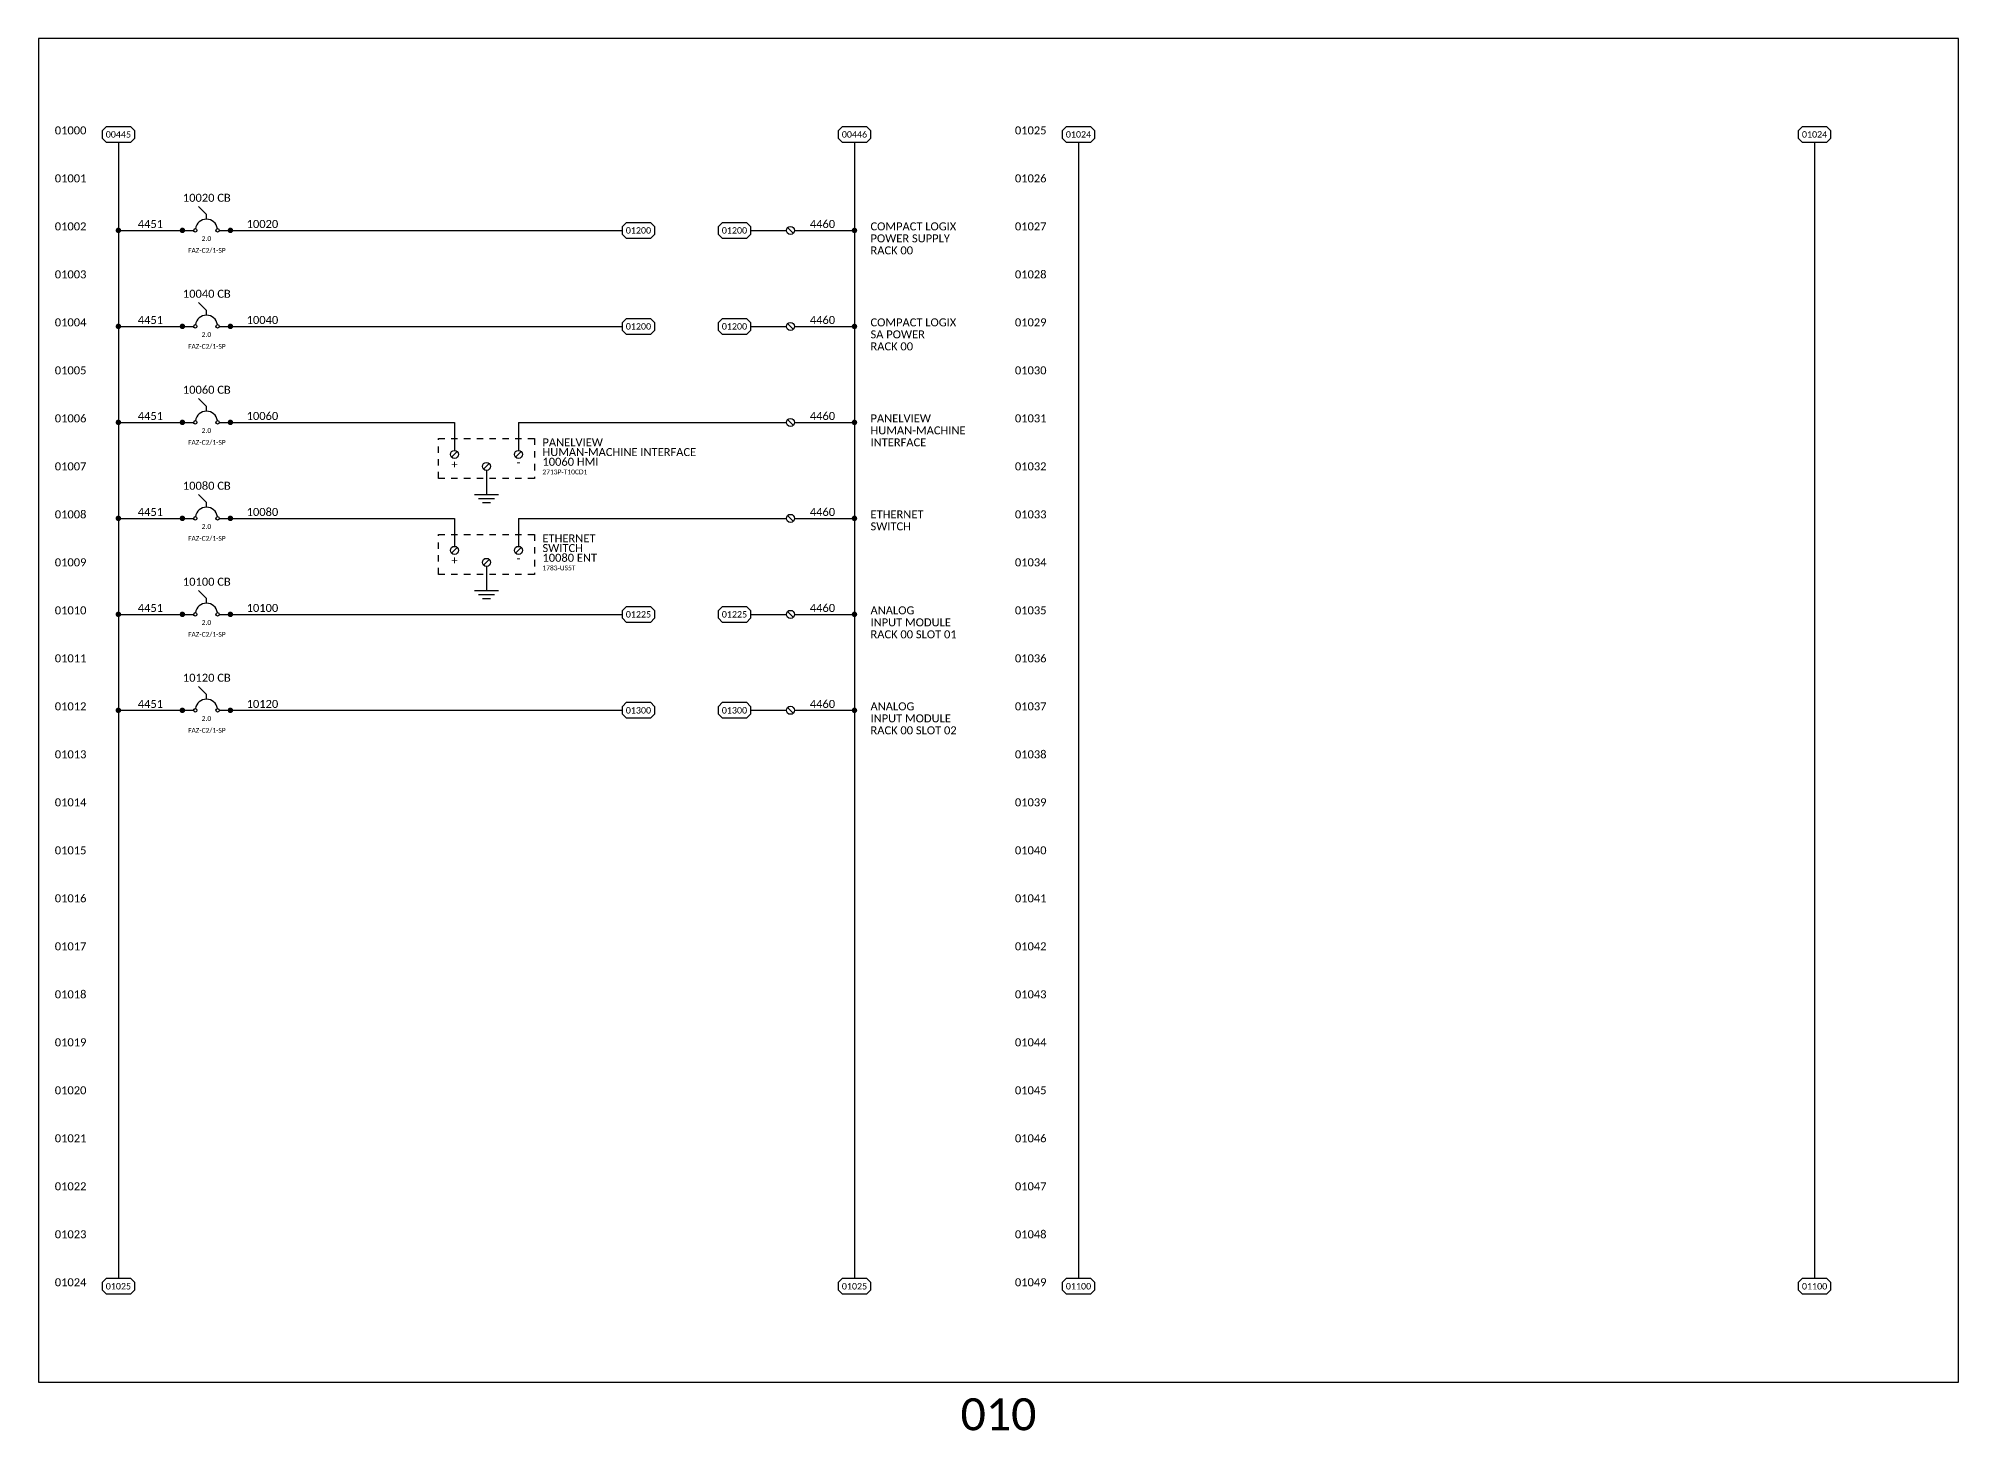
# Model space of a CAD drawing. Header units: inches. Extents: x 0 to 316, y -1 to 150.
# Drawn here: x 0 to 30, y 21.24 to 43 of the extents above; entities that cross this region are included whole.
import ezdxf
from ezdxf.enums import TextEntityAlignment as Align

# ---------------------------------------------------------------- set-up
doc = ezdxf.new("R2010")
doc.units = ezdxf.units.IN
doc.header["$MEASUREMENT"] = 0
doc.linetypes.add('HIDDEN2', pattern=[0.1875, 0.125, -0.0625])
doc.styles.add('Calibri', font='calibri.ttf')

# ---------------------------------------------------------------- blocks, each defined once
blk = doc.blocks.new('REF')
at = {"color": 2}
for p, q in [((0, 0.062), (0.062, 0.125)), ((0, -0.062), (0, 0.062)), ((0.062, 0.125), (0.438, 0.125)), ((0.438, 0.125), (0.5, 0.062)), ((0.5, 0.062), (0.5, -0.062)), ((0.062, -0.125), (0, -0.062)), ((0.438, -0.125), (0.062, -0.125)), ((0.5, -0.062), (0.438, -0.125))]:
    blk.add_line(p, q, dxfattribs=at)
at = {"color": 3, "style": 'Calibri'}
blk.add_attdef('XXXXX', text='', height=0.1, dxfattribs=at).set_placement((0.25, -0.05), align=Align.CENTER)
blk = doc.blocks.new('GND')
at = {"color": 3}
for p, q in [((0, 0), (0, -0.125)), ((-0.1875, -0.125), (0.1875, -0.125)), ((-0.125, -0.1875), (0.125, -0.1875)), ((-0.0625, -0.25), (0.0625, -0.25))]:
    blk.add_line(p, q, dxfattribs=at)
blk = doc.blocks.new('CONN')
at = {"color": 2, "const_width": 0.0425}
blk.add_lwpolyline([(0.02125, 0, 1), (-0.02125, 0, 1)], format="xyb", close=True, dxfattribs=at)
blk = doc.blocks.new('CB')
at = {"color": 2}
for p, q in [((0.375, 0.25), (0.25, 0.375)), ((0, 0), (0.174, 0)), ((0.375, 0.174), (0.375, 0.25)), ((0.576, 0), (0.75, 0))]:
    blk.add_line(p, q, dxfattribs=at)
for centre in [(0.201, 0), (0.549, 0)]:
    blk.add_circle(centre, 0.0268, dxfattribs=at)
blk.add_arc((0.375, 0), 0.174, 8.8251, 171.1749, dxfattribs=at)
for p in [(0, 0), (0.75, 0)]:
    blk.add_blockref('CONN', p)
at = {"color": 3, "style": 'Calibri'}
blk.add_attdef('DEVICE', text='', height=0.125, dxfattribs=at).set_placement((0.381, 0.447), align=Align.CENTER)
at = {"color": 0, "style": 'Calibri'}
blk.add_attdef('AMPS', text='', height=0.075, dxfattribs=at).set_placement((0.375, -0.188), align=Align.BOTTOM_CENTER)
at = {"color": 6, "style": 'Calibri'}
blk.add_attdef('PART', text='', height=0.075, dxfattribs=at).set_placement((0.382, -0.313), align=Align.MIDDLE_CENTER)
blk = doc.blocks.new('TERM')
at = {"color": 2}
blk.add_line((-0.044, 0.044), (0.044, -0.044), dxfattribs=at)
blk.add_circle((0, 0), 0.0625, dxfattribs=at)

msp = doc.modelspace()

# ---------------------------------------------------------------- linework, layer by layer
at = {"color": 35}
for p, q in [((1.25, 41.375), (1.25, 23.625)), ((16.25, 41.375), (16.25, 23.625)), ((1.25, 40), (2.25, 40)), ((3, 40), (9.125, 40)), ((1.25, 38.5), (2.25, 38.5)), ((3, 38.5), (9.125, 38.5)), ((1.25, 37), (2.25, 37)), ((3, 37), (6.5, 37)), ((6.5, 37), (6.5, 36.5625)), ((1.25, 35.5), (2.25, 35.5)), ((3, 35.5), (6.5, 35.5)), ((6.5, 35.5), (6.5, 35.0625)), ((1.25, 34), (2.25, 34)), ((3, 34), (9.125, 34)), ((1.25, 32.5), (2.25, 32.5)), ((3, 32.5), (9.125, 32.5))]:
    msp.add_line(p, q, dxfattribs=at)
at = {"color": 5}
for p, q in [((12.75, 41.375), (12.75, 23.625)), ((27.75, 41.375), (27.75, 23.625)), ((11.125, 40), (11.6875, 40)), ((11.8125, 40), (12.75, 40)), ((11.125, 38.5), (11.6875, 38.5)), ((11.8125, 38.5), (12.75, 38.5)), ((7.5, 37), (7.5, 36.5625)), ((7.5, 37), (11.6875, 37)), ((11.8125, 37), (12.75, 37)), ((7.5, 35.5), (7.5, 35.0625)), ((7.5, 35.5), (11.6875, 35.5)), ((11.8125, 35.5), (12.75, 35.5)), ((11.125, 34), (11.6875, 34)), ((11.8125, 34), (12.75, 34)), ((11.125, 32.5), (11.6875, 32.5)), ((11.8125, 32.5), (12.75, 32.5))]:
    msp.add_line(p, q, dxfattribs=at)
at = {"color": 2}
for p, q in [((6.45581, 36.45581), (6.54419, 36.54419)), ((6.95581, 36.26831), (7.04419, 36.35669)), ((7.45581, 36.45581), (7.54419, 36.54419)), ((6.45581, 34.95581), (6.54419, 35.04419)), ((6.95581, 34.76831), (7.04419, 34.85669)), ((7.45581, 34.95581), (7.54419, 35.04419))]:
    msp.add_line(p, q, dxfattribs=at)
at = {"color": 3, "linetype": 'Continuous'}
for p, q in [((7, 36.25), (7, 36)), ((7, 34.75), (7, 34.5))]:
    msp.add_line(p, q, dxfattribs=at)
at = {"ltscale": 0.25}
msp.add_lwpolyline([(0, 22), (30, 22), (30, 43), (0, 43)], close=True, dxfattribs=at)
at = {"color": 2, "linetype": 'HIDDEN2', "ltscale": 0.5}
for points in [[(6.24904, 36.75), (7.74904, 36.75), (7.74904, 36.125), (6.24904, 36.125)], [(6.24904, 35.25), (7.74904, 35.25), (7.74904, 34.625), (6.24904, 34.625)]]:
    msp.add_lwpolyline(points, close=True, dxfattribs=at)
at = {"color": 2}
for centre in [(6.5, 36.5), (7, 36.3125), (7.5, 36.5), (6.5, 35), (7, 34.8125), (7.5, 35)]:
    msp.add_circle(centre, 0.0625, dxfattribs=at)

# ---------------------------------------------------------------- block references
for name, p, values in [('REF', (1, 41.5), {'XXXXX': '00445'}), ('REF', (12.5, 41.5), {'XXXXX': '00446'}), ('REF', (16, 41.5), {'XXXXX': '01024'}), ('REF', (27.5, 41.5), {'XXXXX': '01024'}), ('CB', (2.25, 40), {'AMPS': '2.0', 'PART': 'FAZ-C2/1-SP', 'DEVICE': '10020 CB'}), ('REF', (9.125, 40), {'XXXXX': '01200'}), ('REF', (10.625, 40), {'XXXXX': '01200'}), ('CB', (2.25, 38.5), {'AMPS': '2.0', 'PART': 'FAZ-C2/1-SP', 'DEVICE': '10040 CB'}), ('REF', (9.125, 38.5), {'XXXXX': '01200'}), ('REF', (10.625, 38.5), {'XXXXX': '01200'}), ('CB', (2.25, 37), {'AMPS': '2.0', 'PART': 'FAZ-C2/1-SP', 'DEVICE': '10060 CB'}), ('CB', (2.25, 35.5), {'AMPS': '2.0', 'PART': 'FAZ-C2/1-SP', 'DEVICE': '10080 CB'}), ('CB', (2.25, 34), {'AMPS': '2.0', 'PART': 'FAZ-C2/1-SP', 'DEVICE': '10100 CB'}), ('REF', (9.125, 34), {'XXXXX': '01225'}), ('REF', (10.625, 34), {'XXXXX': '01225'}), ('CB', (2.25, 32.5), {'AMPS': '2.0', 'PART': 'FAZ-C2/1-SP', 'DEVICE': '10120 CB'}), ('REF', (9.125, 32.5), {'XXXXX': '01300'}), ('REF', (10.625, 32.5), {'XXXXX': '01300'}), ('REF', (1, 23.5), {'XXXXX': '01025'}), ('REF', (12.5, 23.5), {'XXXXX': '01025'}), ('REF', (16, 23.5), {'XXXXX': '01100'}), ('REF', (27.5, 23.5), {'XXXXX': '01100'})]:
    msp.add_blockref(name, p).add_auto_attribs(values)
for p in [(1.25, 40), (12.75, 40), (1.25, 38.5), (12.75, 38.5), (1.25, 37), (12.75, 37), (1.25, 35.5), (12.75, 35.5), (1.25, 34), (12.75, 34), (1.25, 32.5), (12.75, 32.5)]:
    msp.add_blockref('CONN', p, dxfattribs=at)
for name, p in [('TERM', (11.75, 40)), ('TERM', (11.75, 38.5)), ('TERM', (11.75, 37)), ('GND', (7, 36)), ('GND', (7, 36)), ('TERM', (11.75, 35.5)), ('GND', (7, 34.5)), ('GND', (7, 34.5)), ('TERM', (11.75, 34)), ('TERM', (11.75, 32.5))]:
    msp.add_blockref(name, p)

# ---------------------------------------------------------------- texts
at = {"style": 'Calibri'}
for s, p in [('01000', (0.75, 41.5)), ('01025', (15.75, 41.5)), ('01001', (0.75, 40.75)), ('01026', (15.75, 40.75)), ('01002', (0.75, 40)), ('01027', (15.75, 40)), ('01003', (0.75, 39.25)), ('01028', (15.75, 39.25)), ('01004', (0.75, 38.5)), ('01029', (15.75, 38.5)), ('01005', (0.75, 37.75)), ('01030', (15.75, 37.75)), ('01006', (0.75, 37)), ('01031', (15.75, 37)), ('01007', (0.75, 36.25)), ('01032', (15.75, 36.25)), ('01008', (0.75, 35.5)), ('01033', (15.75, 35.5)), ('01009', (0.75, 34.75)), ('01034', (15.75, 34.75)), ('01010', (0.75, 34)), ('01035', (15.75, 34)), ('01011', (0.75, 33.25)), ('01036', (15.75, 33.25)), ('01012', (0.75, 32.5)), ('01037', (15.75, 32.5)), ('01013', (0.75, 31.75)), ('01038', (15.75, 31.75)), ('01014', (0.75, 31)), ('01039', (15.75, 31)), ('01015', (0.75, 30.25)), ('01040', (15.75, 30.25)), ('01016', (0.75, 29.5)), ('01041', (15.75, 29.5)), ('01017', (0.75, 28.75)), ('01042', (15.75, 28.75)), ('01018', (0.75, 28)), ('01043', (15.75, 28)), ('01019', (0.75, 27.25)), ('01044', (15.75, 27.25)), ('01020', (0.75, 26.5)), ('01045', (15.75, 26.5)), ('01021', (0.75, 25.75)), ('01046', (15.75, 25.75)), ('01022', (0.75, 25)), ('01047', (15.75, 25)), ('01023', (0.75, 24.25)), ('01048', (15.75, 24.25)), ('01024', (0.75, 23.5)), ('01049', (15.75, 23.5))]:
    msp.add_text(s, height=0.125, dxfattribs=at).set_placement(p, align=Align.RIGHT)
at = {"color": 35, "style": 'Calibri'}
for s, p in [('4451', (1.75, 40)), ('10020', (3.5, 40)), ('4451', (1.75, 38.5)), ('10040', (3.5, 38.5)), ('4451', (1.75, 37)), ('10060', (3.5, 37)), ('4451', (1.75, 35.5)), ('10080', (3.5, 35.5)), ('4451', (1.75, 34)), ('10100', (3.5, 34)), ('4451', (1.75, 32.5)), ('10120', (3.5, 32.5))]:
    msp.add_text(s, height=0.125, dxfattribs=at).set_placement(p, align=Align.BOTTOM_CENTER)
at = {"color": 5, "style": 'Calibri'}
for p in [(12.25, 40), (12.25, 38.5), (12.25, 37), (12.25, 35.5), (12.25, 34), (12.25, 32.5)]:
    msp.add_text('4460', height=0.125, dxfattribs=at).set_placement(p, align=Align.BOTTOM_CENTER)
at = {"style": 'Calibri'}
for s, p in [('COMPACT LOGIX', (13, 40)), ('POWER SUPPLY', (13, 39.8125)), ('RACK 00', (13, 39.625)), ('SA POWER', (13, 38.3125)), ('COMPACT LOGIX', (13, 38.5)), ('RACK 00', (13, 38.125)), ('HUMAN-MACHINE', (13, 36.8125)), ('PANELVIEW', (13, 37)), ('INTERFACE', (13, 36.625)), ('SWITCH', (13, 35.3125)), ('ETHERNET', (13, 35.5)), ('ANALOG', (13, 34)), ('INPUT MODULE', (13, 33.8125)), ('RACK 00 SLOT 01', (13, 33.625)), ('ANALOG', (13, 32.5)), ('INPUT MODULE', (13, 32.3125)), ('RACK 00 SLOT 02', (13, 32.125))]:
    msp.add_text(s, height=0.125, dxfattribs=at).set_placement(p)
at = {"color": 3, "style": 'Calibri'}
for s, p in [('PANELVIEW', (7.875, 36.625)), ('HUMAN-MACHINE INTERFACE', (7.875, 36.47321)), ('10060 HMI', (7.875, 36.32143)), ('ETHERNET', (7.875, 35.125)), ('SWITCH', (7.875, 34.97321)), ('10080 ENT', (7.875, 34.82143))]:
    msp.add_text(s, height=0.125, dxfattribs=at).set_placement(p)
at = {"color": 7, "style": 'Calibri'}
for s, p in [('+', (6.5, 36.34375)), ('-', (7.5, 36.375)), ('+', (6.5, 34.84375)), ('-', (7.5, 34.875))]:
    msp.add_text(s, height=0.125, dxfattribs=at).set_placement(p, align=Align.MIDDLE_CENTER)
at = {"color": 6, "style": 'Calibri'}
for s, p in [('2713P-T10CD1', (7.87404, 36.1875)), ('1783-US5T', (7.87404, 34.6875))]:
    msp.add_text(s, height=0.075, dxfattribs=at).set_placement(p)
at = {"style": 'Calibri'}
msp.add_text('010', height=0.5, dxfattribs=at).set_placement((15, 21.5), align=Align.MIDDLE_CENTER)

doc.saveas('drawing.dxf')
